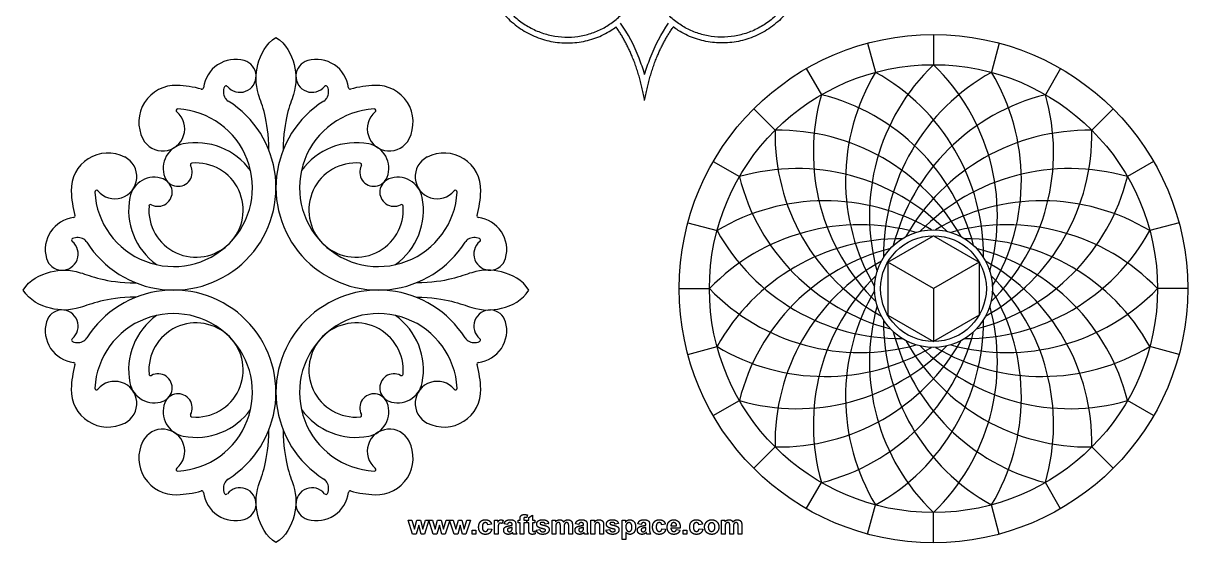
# Model space of a CAD drawing. Header units: millimetres. Extents: x -146 to 156, y -171 to 172.
# Drawn here: x -146.1 to 155.6, y -170.5 to -35.9 of the extents above; entities that cross this region are included whole.
import ezdxf

# ---------------------------------------------------------------- set-up
doc = ezdxf.new("R2010")
doc.units = ezdxf.units.MM
doc.header["$MEASUREMENT"] = 0
doc.layers.add('Layer 03', color=5, linetype='Continuous')

msp = doc.modelspace()

# ---------------------------------------------------------------- linework, layer by layer
at = {"layer": 'Layer 03'}
for p, q in [((89.72, -38.78), (89.72, -46.6)), ((72.66, -41.02), (74.69, -48.58)), ((106.77, -41.02), (104.74, -48.58)), ((56.77, -47.6), (60.69, -54.38)), ((122.66, -47.6), (118.74, -54.38)), ((43.13, -58.07), (48.66, -63.61)), ((136.3, -58.07), (130.77, -63.61)), ((32.66, -71.72), (39.44, -75.63)), ((146.77, -71.72), (139.99, -75.63)), ((26.08, -87.61), (33.64, -89.63)), ((153.35, -87.61), (145.79, -89.63)), ((23.83, -104.66), (31.66, -104.66)), ((89.72, -104.66), (89.72, -118.36)), ((155.6, -104.66), (147.77, -104.66)), ((26.08, -121.71), (33.64, -119.69)), ((153.35, -121.71), (145.79, -119.69)), ((32.66, -137.6), (39.44, -133.69)), ((146.77, -137.6), (139.99, -133.69)), ((43.13, -151.25), (48.66, -145.71)), ((136.3, -151.25), (130.77, -145.71)), ((56.77, -161.72), (60.69, -154.94)), ((122.66, -161.72), (118.74, -154.94)), ((72.66, -168.3), (74.69, -160.74)), ((89.72, -170.54), (89.72, -162.72)), ((106.77, -168.3), (104.74, -160.74)), ((-45.25, -168.29), (-46.41, -164.68)), ((-46.41, -164.68), (-45.47, -164.68)), ((-45.47, -164.68), (-44.79, -167.04)), ((-44.79, -167.04), (-44.15, -164.68)), ((-44.15, -164.68), (-43.22, -164.68)), ((-43.22, -164.68), (-42.63, -167.04)), ((-42.63, -167.04), (-41.94, -164.68)), ((-41.01, -164.68), (-42.16, -168.29)), ((-41.94, -164.68), (-41.01, -164.68)), ((-39.88, -168.29), (-41.04, -164.68)), ((-41.04, -164.68), (-40.1, -164.68)), ((-40.1, -164.68), (-39.42, -167.04)), ((-39.42, -167.04), (-38.77, -164.68)), ((-38.77, -164.68), (-37.85, -164.68)), ((-37.85, -164.68), (-37.26, -167.04)), ((-37.26, -167.04), (-36.57, -164.68)), ((-35.64, -164.68), (-36.79, -168.29)), ((-36.57, -164.68), (-35.64, -164.68)), ((-34.51, -168.29), (-35.67, -164.68)), ((-35.67, -164.68), (-34.73, -164.68)), ((-34.73, -164.68), (-34.05, -167.04)), ((-34.05, -167.04), (-33.4, -164.68)), ((-33.4, -164.68), (-32.48, -164.68)), ((-32.48, -164.68), (-31.89, -167.04)), ((-31.89, -167.04), (-31.2, -164.68)), ((-30.27, -164.68), (-31.42, -168.29)), ((-31.2, -164.68), (-30.27, -164.68)), ((-24.8, -165.73), (-25.76, -165.88)), ((-24.06, -168.29), (-24.06, -164.68)), ((-24.06, -164.68), (-23.17, -164.68)), ((-23.17, -164.68), (-23.17, -165.19)), ((-21.78, -164.77), (-22.07, -165.6)), ((-20.67, -165.79), (-21.53, -165.67)), ((-19.46, -165.94), (-19.46, -165.85)), ((-17.89, -164.68), (-17.39, -164.68)), ((-17.89, -165.42), (-17.89, -164.68)), ((-17.39, -165.42), (-17.89, -165.42)), ((-17.39, -164.68), (-17.39, -164.41)), ((-17.39, -168.29), (-17.39, -165.42)), ((-16.44, -164.43), (-16.44, -164.68)), ((-16.44, -164.68), (-15.76, -164.68)), ((-15.76, -165.42), (-16.44, -165.42)), ((-16.44, -165.42), (-16.44, -168.29)), ((-15.76, -164.68), (-15.76, -165.42)), ((-15.51, -163.35), (-15.62, -164.02)), ((-15.6, -165.42), (-15.6, -164.68)), ((-15.6, -164.68), (-15.14, -164.68)), ((-15.14, -165.42), (-15.6, -165.42)), ((-15.14, -164), (-14.18, -163.44)), ((-15.14, -164.68), (-15.14, -164)), ((-15.14, -167.01), (-15.14, -165.42)), ((-14.18, -163.44), (-14.18, -164.68)), ((-14.18, -164.68), (-13.54, -164.68)), ((-13.54, -165.42), (-14.18, -165.42)), ((-14.18, -165.42), (-14.18, -166.91)), ((-13.54, -164.68), (-13.54, -165.42)), ((-9.99, -165.57), (-10.88, -165.73)), ((-9.12, -164.68), (-8.26, -164.68)), ((-9.12, -168.29), (-9.12, -164.68)), ((-8.26, -164.68), (-8.26, -165.17)), ((-2.18, -165.79), (-3.04, -165.67)), ((-0.97, -165.94), (-0.97, -165.85)), ((0.97, -168.29), (0.97, -164.68)), ((0.97, -164.68), (1.86, -164.68)), ((1.86, -164.68), (1.86, -165.2)), ((8.1, -165.57), (7.2, -165.73)), ((9.06, -164.68), (9.95, -164.68)), ((9.06, -169.68), (9.06, -164.68)), ((9.95, -164.68), (9.95, -165.2)), ((13.99, -165.79), (13.13, -165.67)), ((15.2, -165.94), (15.2, -165.85)), ((20.26, -165.73), (19.3, -165.88)), ((29.89, -165.73), (28.93, -165.88)), ((34.77, -164.68), (35.63, -164.68)), ((34.77, -168.29), (34.77, -164.68)), ((35.63, -164.68), (35.63, -165.17)), ((-44.31, -168.29), (-45.25, -168.29)), ((-43.68, -165.97), (-44.31, -168.29)), ((-43.06, -168.29), (-43.68, -165.97)), ((-42.16, -168.29), (-43.06, -168.29)), ((-38.94, -168.29), (-39.88, -168.29)), ((-38.31, -165.97), (-38.94, -168.29)), ((-37.69, -168.29), (-38.31, -165.97)), ((-36.79, -168.29), (-37.69, -168.29)), ((-33.57, -168.29), (-34.51, -168.29)), ((-32.93, -165.97), (-33.57, -168.29)), ((-32.32, -168.29), (-32.93, -165.97)), ((-31.42, -168.29), (-32.32, -168.29)), ((-29.86, -168.29), (-29.86, -167.33)), ((-29.86, -167.33), (-28.91, -167.33)), ((-28.91, -168.29), (-29.86, -168.29)), ((-28.91, -167.33), (-28.91, -168.29)), ((-25.7, -166.93), (-24.74, -167.05)), ((-23.1, -168.29), (-24.06, -168.29)), ((-23.1, -167.17), (-23.1, -168.29)), ((-19.46, -166.75), (-19.46, -166.56)), ((-18.26, -168.29), (-19.22, -168.29)), ((-18.51, -165.98), (-18.51, -167.1)), ((-16.44, -168.29), (-17.39, -168.29)), ((-13.55, -167.52), (-13.47, -168.24)), ((-13.23, -167.27), (-12.27, -167.15)), ((-8.17, -168.29), (-9.12, -168.29)), ((-8.17, -166.53), (-8.17, -168.29)), ((-6.96, -168.29), (-6.96, -166.31)), ((-6.01, -168.29), (-6.96, -168.29)), ((-6.01, -166.55), (-6.01, -168.29)), ((-4.8, -168.29), (-4.8, -166.22)), ((-3.85, -168.29), (-4.8, -168.29)), ((-3.85, -165.97), (-3.85, -168.29)), ((-0.97, -166.75), (-0.97, -166.56)), ((0.23, -168.29), (-0.73, -168.29)), ((-0.02, -165.98), (-0.02, -167.1)), ((1.93, -168.29), (0.97, -168.29)), ((1.93, -166.65), (1.93, -168.29)), ((3.28, -168.29), (3.28, -166.45)), ((4.24, -168.29), (3.28, -168.29)), ((4.24, -166.04), (4.24, -168.29)), ((4.86, -167.27), (5.82, -167.15)), ((10.01, -167.86), (10.01, -169.68)), ((15.2, -166.75), (15.2, -166.56)), ((16.4, -168.29), (15.44, -168.29)), ((16.15, -165.98), (16.15, -167.1)), ((19.36, -166.93), (20.32, -167.05)), ((24.12, -166.75), (21.68, -166.75)), ((21.7, -166.16), (23.16, -166.16)), ((23.1, -167.15), (24.06, -167.27)), ((24.83, -168.29), (24.83, -167.33)), ((24.83, -167.33), (25.78, -167.33)), ((25.78, -168.29), (24.83, -168.29)), ((25.78, -167.33), (25.78, -168.29)), ((28.99, -166.93), (29.95, -167.05)), ((35.72, -168.29), (34.77, -168.29)), ((35.72, -166.53), (35.72, -168.29)), ((36.93, -168.29), (36.93, -166.31)), ((37.88, -168.29), (36.93, -168.29)), ((37.88, -166.55), (37.88, -168.29)), ((39.09, -168.29), (39.09, -166.22)), ((40.04, -168.29), (39.09, -168.29)), ((40.04, -165.97), (40.04, -168.29)), ((10.01, -169.68), (9.06, -169.68))]:
    msp.add_line(p, q, dxfattribs=at)
for points in [[(89.72, -104.66), (77.85, -97.81), (89.72, -90.96), (101.58, -97.81), (89.72, -104.66)], [(77.85, -97.81), (77.85, -111.51), (89.72, -118.36)], [(101.58, -97.81), (101.58, -111.51), (89.72, -118.36)]]:
    msp.add_lwpolyline(points, dxfattribs=at)
for radius in [65.88, 58.06, 15.26, 13.7]:
    msp.add_circle((89.72, -104.66), radius, dxfattribs=at)
for centre, radius, start, end in [((-91.14, -53.61), 8.37, 74.2336, 172.8987), ((-70.16, -53.61), 8.37, 7.1013, 105.7664), ((-90, -49.58), 4.19, 218.9412, 74.2336), ((-71.3, -49.58), 4.19, 105.7664, 321.0588), ((127.43, -85.66), 54.29, 134.0027, 195.5256), ((52, -85.66), 54.29, 344.4744, 45.9973), ((121.23, -76.54), 54.29, 149.0027, 210.5256), ((48.37, -96.07), 54.29, 359.4744, 60.9973), ((131.07, -96.07), 54.29, 119.0027, 180.5256), ((58.2, -76.54), 54.29, 329.4744, 30.9973), ((-106.63, -61.51), 9.55, 88.1126, 206.9252), ((-107.19, -78.49), 26.54, 74.2724, 88.1125), ((-99.88, -52.52), 0.436, 254.2724, 352.8987), ((-91.14, -53.61), 3.14, 155.4469, 211.3358), ((-93.6, -52.49), 0.436, 38.9412, 155.4469), ((-67.7, -52.49), 0.436, 24.5531, 141.0588), ((-70.16, -53.61), 3.14, 328.6642, 24.5531), ((-61.42, -52.52), 0.436, 187.1013, 285.7276), ((-54.11, -78.49), 26.54, 91.8875, 105.7276), ((-54.67, -61.51), 9.55, 333.0748, 91.8874), ((-91.74, -53.98), 2.44, 211.3358, 237.7742), ((-107.19, -78.49), 26.54, 315, 57.7742), ((-54.11, -78.49), 26.54, 122.2258, 225), ((-69.56, -53.98), 2.44, 302.2258, 328.6642), ((112.88, -69.35), 54.29, 164.0027, 225.5256), ((47.55, -107.06), 54.29, 14.4744, 75.9973), ((131.88, -107.06), 54.29, 104.0027, 165.5256), ((66.55, -69.35), 54.29, 314.4744, 15.9973), ((-110.04, -63.24), 5.73, 206.9252, 50.0112), ((-106.08, -58.52), 0.436, 86.8155, 230.0112), ((-107.19, -78.49), 20.44, 315, 86.8155), ((-54.11, -78.49), 20.44, 93.1845, 225), ((-51.26, -63.24), 5.73, 129.9888, 333.0748), ((-55.22, -58.52), 0.436, 309.9888, 93.1845), ((49.61, -117.89), 54.29, 29.4744, 90.9973), ((102.95, -64.55), 54.29, 179.0027, 240.5256), ((129.82, -117.89), 54.29, 89.0027, 150.5256), ((76.48, -64.55), 54.29, 299.4744, 0.9973), ((-103.46, -73.47), 6.43, 100.8687, 201.0104), ((-101.38, -84.3), 17.46, 35.8744, 100.8687), ((-59.91, -84.3), 17.46, 79.1313, 144.1256), ((-57.83, -73.47), 6.43, 338.9896, 79.1313), ((-124.17, -79.05), 9.55, 63.0748, 181.8874), ((-122.44, -75.64), 5.73, 219.9888, 63.0748), ((-102.38, -72.55), 0.436, 94.8684, 207.5067), ((-101.38, -84.3), 12.22, 315, 94.8684), ((-59.91, -84.3), 12.22, 85.1316, 225), ((-58.91, -72.55), 0.436, 332.4933, 85.1316), ((-38.86, -75.64), 5.73, 116.9252, 320.0112), ((-37.13, -79.05), 9.55, 358.1126, 116.9252), ((-106.03, -74.45), 3.68, 201.0104, 27.5067), ((-55.27, -74.45), 3.68, 152.4933, 338.9896), ((54.4, -127.82), 54.29, 44.4744, 105.9973), ((125.03, -127.82), 54.29, 74.0027, 135.5256), ((-112.21, -82.22), 6.43, 68.9896, 169.1313), ((-111.23, -79.65), 3.68, 242.4933, 68.9896), ((-50.07, -79.65), 3.68, 111.0104, 297.5067), ((-49.08, -82.22), 6.43, 10.8687, 111.0104), ((92.12, -62.5), 54.29, 194.0027, 255.5256), ((87.31, -62.5), 54.29, 284.4744, 345.9973), ((-107.19, -78.49), 26.54, 181.8875, 195.7276), ((-127.16, -79.6), 0.436, 39.9888, 183.1845), ((-107.19, -78.49), 20.44, 183.1845, 315), ((-101.38, -84.3), 17.46, 169.1313, 234.1256), ((-54.11, -78.49), 20.44, 225, 356.8155), ((-59.91, -84.3), 17.46, 305.8744, 10.8687), ((-34.14, -79.6), 0.436, 356.8155, 140.0112), ((-54.11, -78.49), 26.54, 344.2724, 358.1125), ((-101.38, -84.3), 12.22, 175.1316, 315), ((-113.13, -83.3), 0.436, 62.4933, 175.1316), ((-59.91, -84.3), 12.22, 225, 4.8684), ((-48.17, -83.3), 0.436, 4.8684, 117.5067), ((61.6, -136.17), 54.29, 59.4744, 120.9973), ((117.83, -136.17), 54.29, 59.0027, 120.5256), ((-132.07, -94.54), 8.37, 97.1013, 195.7664), ((-133.16, -85.8), 0.436, 277.1013, 15.7276), ((-28.14, -85.8), 0.436, 164.2724, 262.8987), ((-29.23, -94.54), 8.37, 344.2336, 82.8987), ((70.71, -142.38), 54.29, 74.4744, 135.9973), ((81.12, -63.31), 54.29, 209.0027, 270.5256), ((108.72, -142.38), 54.29, 44.0027, 105.5256), ((98.31, -63.31), 54.29, 269.4744, 330.9973), ((-136.1, -95.68), 4.19, 195.7664, 51.0588), ((-133.19, -92.09), 0.436, 114.5531, 231.0588), ((-132.07, -94.54), 3.14, 58.6642, 114.5531), ((-131.7, -93.94), 2.44, 32.2258, 58.6642), ((-107.19, -78.49), 26.54, 212.2258, 315), ((-54.11, -78.49), 26.54, 225, 327.7742), ((-29.59, -93.94), 2.44, 121.3358, 147.7742), ((-29.23, -94.54), 3.14, 65.4469, 121.3358), ((-25.2, -95.68), 4.19, 128.9412, 344.2336), ((-28.1, -92.09), 0.436, 308.9412, 65.4469), ((81.12, -146.01), 54.29, 89.4744, 150.9973), ((98.31, -146.01), 54.29, 29.0027, 90.5256), ((92.12, -146.83), 54.29, 104.4744, 165.9973), ((87.31, -146.83), 54.29, 14.0027, 75.5256), ((102.95, -144.77), 54.29, 119.4744, 180.9973), ((76.48, -144.77), 54.29, 359.0027, 60.5256), ((112.88, -139.98), 54.29, 134.4744, 195.9973), ((66.55, -139.98), 54.29, 344.0027, 45.5256), ((-107.19, -131.57), 26.54, 45, 147.7742), ((-54.11, -131.57), 26.54, 32.2258, 135), ((70.71, -66.94), 54.29, 224.0027, 285.5256), ((121.23, -132.78), 54.29, 149.4744, 210.9973), ((108.72, -66.94), 54.29, 254.4744, 315.9973), ((58.2, -132.78), 54.29, 329.0027, 30.5256), ((-136.1, -114.39), 4.19, 308.9412, 164.2336), ((-107.19, -131.57), 20.44, 45, 176.8155), ((-101.38, -125.77), 17.46, 125.8744, 190.8687), ((-54.11, -131.57), 20.44, 3.1845, 135), ((-59.91, -125.77), 17.46, 349.1313, 54.1256), ((-25.2, -114.39), 4.19, 15.7664, 231.0588), ((127.43, -123.66), 54.29, 164.4744, 225.9973), ((52, -123.66), 54.29, 314.0027, 15.5256), ((-132.07, -115.52), 8.37, 164.2336, 262.8987), ((-101.38, -125.77), 12.22, 45, 184.8684), ((-107.19, -131.57), 26.54, 302.2258, 45), ((-54.11, -131.57), 26.54, 135, 237.7742), ((-59.91, -125.77), 12.22, 355.1316, 135), ((-29.23, -115.52), 8.37, 277.1013, 15.7664), ((48.37, -113.25), 54.29, 299.0027, 0.5256), ((131.07, -113.25), 54.29, 179.4744, 240.9973), ((-133.19, -117.98), 0.436, 128.9412, 245.4469), ((-131.7, -116.12), 2.44, 301.3358, 327.7742), ((-107.19, -131.57), 20.44, 273.1845, 45), ((-101.38, -125.77), 12.22, 265.1316, 45), ((-54.11, -131.57), 20.44, 135, 266.8155), ((-59.91, -125.77), 12.22, 135, 274.8684), ((-29.59, -116.12), 2.44, 212.2258, 238.6642), ((-28.1, -117.98), 0.436, 294.5531, 51.0588), ((47.55, -102.26), 54.29, 284.0027, 345.5256), ((131.88, -102.26), 54.29, 194.4744, 255.9973), ((-132.07, -115.52), 3.14, 245.4469, 301.3358), ((-29.23, -115.52), 3.14, 238.6642, 294.5531), ((61.6, -73.15), 54.29, 239.0027, 300.5256), ((54.4, -81.5), 54.29, 254.0027, 315.5256), ((49.61, -91.43), 54.29, 269.0027, 330.5256), ((129.82, -91.43), 54.29, 209.4744, 270.9973), ((125.03, -81.5), 54.29, 224.4744, 285.9973), ((117.83, -73.15), 54.29, 239.4744, 300.9973), ((-107.19, -131.57), 26.54, 164.2724, 178.1125), ((-133.16, -124.26), 0.436, 344.2724, 82.8987), ((-28.14, -124.26), 0.436, 97.1013, 195.7276), ((-54.11, -131.57), 26.54, 1.8875, 15.7276), ((-122.44, -134.43), 5.73, 296.9252, 140.0112), ((-112.21, -127.85), 6.43, 190.8687, 291.0104), ((-113.13, -126.77), 0.436, 184.8684, 297.5067), ((-111.23, -130.41), 3.68, 291.0104, 117.5067), ((-50.07, -130.41), 3.68, 62.4933, 248.9896), ((-49.08, -127.85), 6.43, 248.9896, 349.1313), ((-48.17, -126.77), 0.436, 242.4933, 355.1316), ((-38.86, -134.43), 5.73, 39.9888, 243.0748), ((-124.17, -131.01), 9.55, 178.1126, 296.9252), ((-127.16, -130.46), 0.436, 176.8155, 320.0112), ((-106.03, -135.61), 3.68, 332.4933, 158.9896), ((-55.27, -135.61), 3.68, 21.0104, 207.5067), ((-37.13, -131.01), 9.55, 243.0748, 1.8874), ((-34.14, -130.46), 0.436, 219.9888, 3.1845), ((-103.46, -136.6), 6.43, 158.9896, 259.1313), ((-57.83, -136.6), 6.43, 280.8687, 21.0104), ((-101.38, -125.77), 17.46, 259.1313, 324.1256), ((-102.38, -137.51), 0.436, 152.4933, 265.1316), ((-59.91, -125.77), 17.46, 215.8744, 280.8687), ((-58.91, -137.51), 0.436, 274.8684, 27.5067), ((-110.04, -146.82), 5.73, 309.9888, 153.0748), ((-51.26, -146.82), 5.73, 26.9252, 230.0112), ((-106.63, -148.55), 9.55, 153.0748, 271.8874), ((-54.67, -148.55), 9.55, 268.1126, 26.9252), ((-106.08, -151.54), 0.436, 129.9888, 273.1845), ((-55.22, -151.54), 0.436, 266.8155, 50.0112), ((-91.14, -156.45), 3.14, 148.6642, 204.5531), ((-91.74, -156.09), 2.44, 122.2258, 148.6642), ((-90, -160.48), 4.19, 285.7664, 141.0588), ((-71.3, -160.48), 4.19, 38.9412, 254.2336), ((-69.56, -156.09), 2.44, 31.3358, 57.7742), ((-70.16, -156.45), 3.14, 335.4469, 31.3358), ((-107.19, -131.57), 26.54, 271.8875, 285.7276), ((-99.88, -157.54), 0.436, 7.1013, 105.7276), ((-91.14, -156.45), 8.37, 187.1013, 285.7664), ((-93.6, -157.58), 0.436, 204.5531, 321.0588), ((-70.16, -156.45), 8.37, 254.2336, 352.8987), ((-67.7, -157.58), 0.436, 218.9412, 335.4469), ((-61.42, -157.54), 0.436, 74.2724, 172.8987), ((-54.11, -131.57), 26.54, 254.2724, 268.1125)]:
    msp.add_arc(centre, radius, start, end, dxfattribs=at)
for points, knots in [([(14.88, -4.92), (14.09, -3.97), (12.75, -2.6), (10.73, -0.97), (9.03, 0.16), (6.67, 1.48), (4.15, 2.47), (1.55, 3.13), (-0.43, 3.45), (-2.42, 3.6), (-5.06, 3.57), (-7.68, 3.2), (-10.21, 2.51), (-12.66, 1.6), (-15.53, 0.09), (-18.6, -2.27), (-21.2, -5.11), (-22.93, -7.79), (-24.01, -10.07), (-24.88, -12.42), (-25.44, -14.86), (-25.68, -17.34), (-25.7, -19.19), (-25.56, -21.04), (-25.27, -22.85), (-24.82, -24.63), (-24.03, -26.93), (-22.95, -29.1), (-21.6, -31.1), (-20.11, -32.96), (-17.96, -35.02), (-15.5, -36.67), (-13.4, -37.72), (-11.23, -38.58), (-8.42, -39.29), (-4.97, -39.56), (-1.55, -39.23), (1.73, -38.32), (4.78, -36.89), (7.51, -34.96), (9.47, -33.01), (10.81, -31.27), (11.98, -29.44), (13.14, -27), (13.85, -24.4), (14.15, -22.29), (14.26, -20.18), (14.06, -17.56), (13.42, -15.02), (12.66, -13.09), (11.74, -11.25), (10.31, -9.13), (8.21, -6.93), (5.78, -5.14), (3.54, -4.03), (1.68, -3.39), (0.25, -3.03), (-1.2, -2.8), (-3.13, -2.65), (-5.05, -2.76), (-6.94, -3.11), (-8.77, -3.62), (-10.94, -4.54), (-13.3, -6.06), (-15.34, -7.94), (-17.02, -10.12), (-18.28, -12.53), (-19.1, -15.09), (-19.46, -17.73), (-19.37, -20.36), (-18.83, -22.9), (-17.88, -25.29), (-16.54, -27.45), (-14.87, -29.33), (-13.25, -30.63), (-11.85, -31.48), (-10.39, -32.19), (-8.49, -32.84), (-6.12, -33.21), (-3.76, -33.17), (-1.47, -32.73), (0.69, -31.92), (2.65, -30.76), (4.35, -29.3), (5.77, -27.59), (6.85, -25.69), (7.58, -23.66), (7.95, -21.57), (7.95, -19.47), (7.59, -17.43), (6.9, -15.51), (5.91, -13.77), (4.65, -12.24), (3.16, -10.98), (1.51, -10), (-0.26, -9.33), (-2.08, -8.98), (-3.91, -8.95), (-5.69, -9.24), (-7.37, -9.81), (-8.89, -10.65), (-10.23, -11.72), (-11.34, -12.99), (-12.2, -14.4), (-12.8, -15.91), (-13.12, -17.47), (-13.16, -19.04), (-12.94, -20.55), (-12.47, -21.98), (-11.77, -23.28), (-10.88, -24.42), (-9.82, -25.37), (-8.65, -26.1), (-7.39, -26.61), (-6.09, -26.89), (-4.79, -26.94), (-3.54, -26.76), (-2.36, -26.38), (-1.29, -25.82), (-0.35, -25.1), (0.42, -24.25), (1.02, -23.3), (1.43, -22.29), (1.65, -21.25), (1.69, -20.22), (1.56, -19.23), (1.26, -18.3), (0.82, -17.47), (0.26, -16.75), (-0.4, -16.16), (-1.12, -15.7), (-1.89, -15.4), (-2.66, -15.24), (-3.43, -15.21), (-4.16, -15.32), (-4.82, -15.54), (-5.42, -15.87), (-5.92, -16.28), (-6.32, -16.74), (-6.62, -17.25), (-6.82, -17.77), (-6.91, -18.29), (-6.91, -18.78), (-6.82, -19.24), (-6.67, -19.65), (-6.46, -20), (-6.24, -20.24), (-6.06, -20.39), (-5.96, -20.46), (-5.92, -20.49)], [-2.167117, -2.167117, -2.167117, -2.167117, 2.701923, 5.397622, 8.080302, 10.754837, 16.073774, 18.718683, 21.353864, 23.979313, 26.595045, 31.797383, 34.38394, 36.96076, 42.08524, 47.170865, 52.217525, 57.225312, 59.71464, 62.194217, 67.124167, 69.574567, 72.015267, 74.446232, 76.867449, 79.278933, 81.680697, 86.455107, 88.827709, 91.19057, 95.887125, 100.544838, 102.859082, 105.163591, 109.743462, 114.284472, 118.786524, 123.249717, 127.67402, 132.059379, 136.4059, 138.564568, 140.713493, 144.982169, 149.212012, 151.312327, 153.402905, 157.554907, 161.668066, 163.710033, 165.742269, 169.777605, 173.774076, 177.731599, 181.650278, 183.59504, 185.530057, 187.455341, 189.370908, 193.172931, 195.059347, 196.936023, 200.660214, 204.345576, 207.991991, 211.599531, 215.168228, 218.697978, 222.188877, 225.640906, 229.054001, 232.428267, 235.763627, 239.060079, 242.317711, 243.931929, 245.536412, 248.716232, 251.857226, 254.959282, 258.02248, 261.046835, 264.032256, 266.978846, 269.88656, 272.755359, 275.585345, 278.376423, 281.128613, 283.841994, 286.51645, 289.152044, 291.748819, 294.306665, 296.825676, 299.305844, 301.747096, 304.149537, 306.513098, 308.837768, 311.12364, 313.370607, 315.578709, 317.748012, 319.878398, 321.969946, 324.022678, 326.036497, 328.011503, 329.947664, 331.844928, 333.7034, 335.522991, 337.30371, 339.045644, 340.748674, 342.412858, 344.038246, 345.624722, 347.172374, 348.681205, 350.151126, 351.582245, 352.974499, 354.327859, 355.642422, 356.918079, 358.154856, 359.352822, 360.511847, 361.631999, 362.713302, 363.755635, 364.759087, 365.723622, 366.649155, 367.535778, 368.383382, 369.191934, 369.9615, 370.691916, 371.383185, 372.035318, 372.648113, 373.221572, 373.755614, 374.250215, 374.482092, 374.704859, 374.704859, 374.704859, 374.704859]), ([(14.88, -4.92), (15.67, -3.97), (17.01, -2.6), (19.03, -0.97), (20.72, 0.16), (23.09, 1.48), (25.6, 2.47), (28.2, 3.13), (30.18, 3.45), (32.17, 3.6), (34.82, 3.57), (37.43, 3.2), (39.96, 2.51), (42.41, 1.6), (45.28, 0.09), (48.36, -2.27), (50.96, -5.11), (52.68, -7.79), (53.76, -10.07), (54.63, -12.42), (55.19, -14.86), (55.44, -17.34), (55.46, -19.19), (55.32, -21.04), (55.02, -22.85), (54.58, -24.63), (53.78, -26.93), (52.7, -29.1), (51.36, -31.1), (49.86, -32.96), (47.71, -35.02), (45.25, -36.67), (43.15, -37.72), (40.98, -38.58), (38.17, -39.29), (34.72, -39.56), (31.3, -39.23), (28.02, -38.32), (24.97, -36.89), (22.24, -34.96), (20.28, -33.01), (18.95, -31.27), (17.77, -29.44), (16.62, -27), (15.9, -24.4), (15.6, -22.29), (15.49, -20.18), (15.69, -17.56), (16.33, -15.02), (17.1, -13.09), (18.01, -11.25), (19.44, -9.13), (21.55, -6.93), (23.98, -5.14), (26.21, -4.03), (28.08, -3.39), (29.5, -3.03), (30.95, -2.8), (32.88, -2.65), (34.81, -2.76), (36.69, -3.11), (38.52, -3.62), (40.69, -4.54), (43.05, -6.06), (45.1, -7.94), (46.77, -10.12), (48.03, -12.53), (48.85, -15.09), (49.21, -17.73), (49.12, -20.36), (48.58, -22.9), (47.63, -25.29), (46.29, -27.45), (44.63, -29.33), (43.01, -30.63), (41.6, -31.48), (40.15, -32.19), (38.24, -32.84), (35.88, -33.21), (33.51, -33.17), (31.22, -32.73), (29.06, -31.92), (27.11, -30.76), (25.4, -29.3), (23.99, -27.59), (22.9, -25.69), (22.17, -23.66), (21.81, -21.57), (21.81, -19.47), (22.16, -17.43), (22.85, -15.51), (23.85, -13.77), (25.11, -12.24), (26.59, -10.98), (28.24, -10), (30.01, -9.33), (31.84, -8.98), (33.67, -8.95), (35.45, -9.24), (37.12, -9.81), (38.65, -10.65), (39.98, -11.72), (41.09, -12.99), (41.96, -14.4), (42.55, -15.91), (42.87, -17.47), (42.91, -19.04), (42.69, -20.55), (42.22, -21.98), (41.52, -23.28), (40.63, -24.42), (39.58, -25.37), (38.4, -26.1), (37.14, -26.61), (35.84, -26.89), (34.55, -26.94), (33.29, -26.76), (32.11, -26.38), (31.04, -25.82), (30.11, -25.1), (29.34, -24.25), (28.74, -23.3), (28.32, -22.29), (28.1, -21.25), (28.06, -20.22), (28.2, -19.23), (28.49, -18.3), (28.93, -17.47), (29.49, -16.75), (30.15, -16.16), (30.87, -15.7), (31.64, -15.4), (32.42, -15.24), (33.18, -15.21), (33.91, -15.32), (34.58, -15.54), (35.17, -15.87), (35.67, -16.28), (36.08, -16.74), (36.38, -17.25), (36.57, -17.77), (36.66, -18.29), (36.66, -18.78), (36.58, -19.24), (36.42, -19.65), (36.21, -20), (36, -20.24), (35.81, -20.39), (35.72, -20.46), (35.67, -20.49)], [-2.167117, -2.167117, -2.167117, -2.167117, 2.701923, 5.397622, 8.080302, 10.754837, 16.073774, 18.718683, 21.353864, 23.979313, 26.595045, 31.797383, 34.38394, 36.96076, 42.08524, 47.170865, 52.217525, 57.225312, 59.71464, 62.194217, 67.124167, 69.574567, 72.015267, 74.446232, 76.867449, 79.278933, 81.680697, 86.455107, 88.827709, 91.19057, 95.887125, 100.544838, 102.859082, 105.163591, 109.743462, 114.284472, 118.786524, 123.249717, 127.67402, 132.059379, 136.4059, 138.564568, 140.713493, 144.982169, 149.212012, 151.312327, 153.402905, 157.554907, 161.668066, 163.710033, 165.742269, 169.777605, 173.774076, 177.731599, 181.650278, 183.59504, 185.530057, 187.455341, 189.370908, 193.172931, 195.059347, 196.936023, 200.660214, 204.345576, 207.991991, 211.599531, 215.168228, 218.697978, 222.188877, 225.640906, 229.054001, 232.428267, 235.763627, 239.060079, 242.317711, 243.931929, 245.536412, 248.716232, 251.857226, 254.959282, 258.02248, 261.046835, 264.032256, 266.978846, 269.88656, 272.755359, 275.585345, 278.376423, 281.128613, 283.841994, 286.51645, 289.152044, 291.748819, 294.306665, 296.825676, 299.305844, 301.747096, 304.149537, 306.513098, 308.837768, 311.12364, 313.370607, 315.578709, 317.748012, 319.878398, 321.969946, 324.022678, 326.036497, 328.011503, 329.947664, 331.844928, 333.7034, 335.522991, 337.30371, 339.045644, 340.748674, 342.412858, 344.038246, 345.624722, 347.172374, 348.681205, 350.151126, 351.582245, 352.974499, 354.327859, 355.642422, 356.918079, 358.154856, 359.352822, 360.511847, 361.631999, 362.713302, 363.755635, 364.759087, 365.723622, 366.649155, 367.535778, 368.383382, 369.191934, 369.9615, 370.691916, 371.383185, 372.035318, 372.648113, 373.221572, 373.755614, 374.250215, 374.482092, 374.704859, 374.704859, 374.704859, 374.704859]), ([(-26.99, -21.63), (-26.99, -21.66), (-26.87, -22.48), (-26.56, -24.08), (-25.86, -26.37), (-24.93, -28.55), (-23.78, -30.62), (-22.42, -32.55), (-20.88, -34.32), (-19.17, -35.91), (-17.31, -37.3), (-15.33, -38.49), (-13.24, -39.46), (-11.07, -40.19), (-8.85, -40.7), (-6.6, -40.97), (-4.34, -41), (-2.1, -40.8), (0.09, -40.36), (2.22, -39.7), (4.25, -38.83), (6, -37.85), (7.04, -37.13), (7.47, -36.82)], [0.3993698, 0.3993698, 0.3993698, 0.3993698, 0.4, 0.4166667, 0.4333333, 0.45, 0.4666667, 0.4833333, 0.5, 0.5166667, 0.5333333, 0.55, 0.5666667, 0.5833333, 0.6, 0.6166667, 0.6333333, 0.65, 0.6666667, 0.6833333, 0.7, 0.7166667, 0.7288241, 0.7288241, 0.7288241, 0.7288241]), ([(56.75, -21.63), (56.74, -21.66), (56.63, -22.48), (56.32, -24.08), (55.62, -26.37), (54.68, -28.55), (53.53, -30.62), (52.18, -32.55), (50.64, -34.32), (48.93, -35.91), (47.07, -37.3), (45.08, -38.49), (42.99, -39.46), (40.83, -40.19), (38.6, -40.7), (36.35, -40.97), (34.09, -41), (31.86, -40.8), (29.66, -40.36), (27.54, -39.7), (25.5, -38.83), (23.76, -37.85), (22.71, -37.13), (22.29, -36.82)], [0.3993698, 0.3993698, 0.3993698, 0.3993698, 0.4, 0.4166667, 0.4333333, 0.45, 0.4666667, 0.4833333, 0.5, 0.5166667, 0.5333333, 0.55, 0.5666667, 0.5833333, 0.6, 0.6166667, 0.6333333, 0.65, 0.6666667, 0.6833333, 0.7, 0.7166667, 0.7288241, 0.7288241, 0.7288241, 0.7288241]), ([(-146.13, -105.03), (-144.59, -102.35), (-138.83, -99.67), (-131.89, -99.67), (-125.11, -103.09), (-116.93, -103.18)], [0, 0, 0, 0, 11.216741, 22.433486, 33.65023, 33.65023, 33.65023, 33.65023]), ([(-116.93, -106.88), (-125.11, -106.98), (-131.89, -110.4), (-138.83, -110.4), (-144.59, -107.71), (-146.13, -105.03)], [-33.65023, -33.65023, -33.65023, -33.65023, -22.433486, -11.216741, 0, 0, 0, 0])]:
    msp.add_open_spline(points, degree=3, knots=knots, dxfattribs=at)
for points, degree in [([(13.44, -44.9), (12.15, -41.58), (10.56, -38.57), (8.65, -35.86)], 3), ([(16.31, -44.9), (17.6, -41.58), (19.2, -38.57), (21.1, -35.86)], 3), ([(14.88, -55.89), (12.88, -44.54), (7.47, -36.82)], 2), ([(14.88, -55.89), (16.88, -44.54), (22.29, -36.82)], 2), ([(-82.5, -68.75), (-82.59, -60.58), (-86.01, -53.79), (-86.01, -46.85), (-83.33, -41.09), (-80.65, -39.55)], 3), ([(-80.65, -39.55), (-77.97, -41.09), (-75.28, -46.85), (-75.28, -53.79), (-78.7, -60.58), (-78.8, -68.75)], 3), ([(14.88, -49.15), (14.45, -47.68), (13.97, -46.26), (13.44, -44.9)], 3), ([(14.88, -49.15), (15.3, -47.68), (15.78, -46.26), (16.31, -44.9)], 3), ([(-15.16, -105.03), (-16.71, -102.35), (-22.47, -99.67), (-29.4, -99.67), (-36.19, -103.09), (-44.37, -103.18)], 3), ([(-44.37, -106.88), (-36.19, -106.98), (-29.4, -110.4), (-22.47, -110.4), (-16.71, -107.71), (-15.16, -105.03)], 3), ([(-80.65, -170.52), (-83.33, -168.97), (-86.01, -163.21), (-86.01, -156.28), (-82.59, -149.49), (-82.5, -141.31)], 3), ([(-78.8, -141.31), (-78.7, -149.49), (-75.28, -156.28), (-75.28, -163.21), (-77.97, -168.97), (-80.65, -170.52)], 3), ([(-28.14, -166.49), (-28.14, -165.59), (-27.67, -165.09)], 2), ([(-27.67, -165.09), (-27.2, -164.59), (-26.4, -164.59)], 2), ([(-26.97, -165.58), (-27.18, -165.83), (-27.18, -166.42)], 2), ([(-26.4, -165.33), (-26.76, -165.33), (-26.97, -165.58)], 2), ([(-26.4, -164.59), (-25.74, -164.59), (-25.36, -164.87)], 2), ([(-25.97, -165.47), (-26.14, -165.33), (-26.4, -165.33)], 2), ([(-25.76, -165.88), (-25.81, -165.6), (-25.97, -165.47)], 2), ([(-25.36, -164.87), (-24.97, -165.15), (-24.8, -165.73)], 2), ([(-23.17, -165.19), (-22.95, -164.83), (-22.77, -164.71)], 2), ([(-22.82, -165.56), (-22.95, -165.67), (-23.03, -165.96)], 2), ([(-22.5, -165.45), (-22.69, -165.45), (-22.82, -165.56)], 2), ([(-22.77, -164.71), (-22.6, -164.59), (-22.38, -164.59)], 2), ([(-22.07, -165.6), (-22.3, -165.45), (-22.5, -165.45)], 2), ([(-22.38, -164.59), (-22.07, -164.59), (-21.78, -164.77)], 2), ([(-21.53, -165.67), (-21.39, -165.11), (-21.04, -164.85)], 2), ([(-21.04, -164.85), (-20.69, -164.59), (-20, -164.59)], 2), ([(-20.45, -165.43), (-20.58, -165.53), (-20.67, -165.79)], 2), ([(-20.07, -165.33), (-20.31, -165.33), (-20.45, -165.43)], 2), ([(-20.37, -166.18), (-19.71, -166.05), (-19.46, -165.94)], 2), ([(-19.59, -165.45), (-19.72, -165.33), (-20.07, -165.33)], 2), ([(-20, -164.59), (-19.37, -164.59), (-19.06, -164.74)], 2), ([(-19.46, -165.85), (-19.46, -165.56), (-19.59, -165.45)], 2), ([(-19.06, -164.74), (-18.76, -164.89), (-18.63, -165.12)], 2), ([(-18.63, -165.12), (-18.51, -165.36), (-18.51, -165.98)], 2), ([(-17.39, -164.41), (-17.39, -163.95), (-17.3, -163.73)], 2), ([(-17.3, -163.73), (-17.2, -163.51), (-16.95, -163.37)], 2), ([(-16.95, -163.37), (-16.69, -163.23), (-16.3, -163.23)], 2), ([(-16.35, -164.06), (-16.44, -164.16), (-16.44, -164.43)], 2), ([(-16.05, -163.97), (-16.26, -163.97), (-16.35, -164.06)], 2), ([(-16.3, -163.23), (-15.9, -163.23), (-15.51, -163.35)], 2), ([(-15.62, -164.02), (-15.85, -163.97), (-16.05, -163.97)], 2), ([(-13.1, -165.7), (-13.1, -165.23), (-12.73, -164.91)], 2), ([(-12.68, -166.52), (-13.1, -166.23), (-13.1, -165.7)], 2), ([(-12.73, -164.91), (-12.36, -164.59), (-11.58, -164.59)], 2), ([(-12.1, -165.37), (-12.21, -165.45), (-12.21, -165.57)], 2), ([(-12.21, -165.57), (-12.21, -165.67), (-12.11, -165.74)], 2), ([(-12.11, -165.74), (-11.99, -165.84), (-11.22, -166.02)], 2), ([(-11.56, -165.26), (-11.94, -165.26), (-12.1, -165.37)], 2), ([(-11.58, -164.59), (-10.84, -164.59), (-10.48, -164.83)], 2), ([(-11.1, -165.38), (-11.26, -165.26), (-11.56, -165.26)], 2), ([(-10.88, -165.73), (-10.94, -165.5), (-11.1, -165.38)], 2), ([(-10.48, -164.83), (-10.12, -165.08), (-9.99, -165.57)], 2), ([(-8.26, -165.17), (-7.79, -164.59), (-7.14, -164.59)], 2), ([(-8.09, -165.79), (-8.17, -166.01), (-8.17, -166.53)], 2), ([(-7.84, -165.44), (-8.02, -165.56), (-8.09, -165.79)], 2), ([(-7.45, -165.33), (-7.67, -165.33), (-7.84, -165.44)], 2), ([(-7.17, -165.4), (-7.27, -165.33), (-7.45, -165.33)], 2), ([(-7.01, -165.63), (-7.06, -165.48), (-7.17, -165.4)], 2), ([(-7.14, -164.59), (-6.79, -164.59), (-6.54, -164.73)], 2), ([(-6.96, -166.31), (-6.96, -165.78), (-7.01, -165.63)], 2), ([(-6.54, -164.73), (-6.28, -164.87), (-6.12, -165.17)], 2), ([(-6.12, -165.17), (-5.88, -164.87), (-5.61, -164.73)], 2), ([(-5.93, -165.81), (-6.01, -166.04), (-6.01, -166.55)], 2), ([(-5.68, -165.45), (-5.85, -165.57), (-5.93, -165.81)], 2), ([(-5.3, -165.33), (-5.5, -165.33), (-5.68, -165.45)], 2), ([(-5.61, -164.73), (-5.33, -164.59), (-5.02, -164.59)], 2), ([(-4.9, -165.53), (-5.03, -165.33), (-5.3, -165.33)], 2), ([(-5.02, -164.59), (-4.63, -164.59), (-4.35, -164.75)], 2), ([(-4.8, -166.22), (-4.8, -165.69), (-4.9, -165.53)], 2), ([(-4.35, -164.75), (-4.08, -164.91), (-3.94, -165.22)], 2), ([(-3.94, -165.22), (-3.85, -165.45), (-3.85, -165.97)], 2), ([(-3.04, -165.67), (-2.9, -165.11), (-2.55, -164.85)], 2), ([(-2.55, -164.85), (-2.2, -164.59), (-1.51, -164.59)], 2), ([(-1.96, -165.43), (-2.1, -165.53), (-2.18, -165.79)], 2), ([(-1.59, -165.33), (-1.83, -165.33), (-1.96, -165.43)], 2), ([(-1.88, -166.18), (-1.23, -166.05), (-0.97, -165.94)], 2), ([(-1.1, -165.45), (-1.23, -165.33), (-1.59, -165.33)], 2), ([(-1.51, -164.59), (-0.88, -164.59), (-0.58, -164.74)], 2), ([(-0.97, -165.85), (-0.97, -165.56), (-1.1, -165.45)], 2), ([(-0.58, -164.74), (-0.27, -164.89), (-0.14, -165.12)], 2), ([(-0.14, -165.12), (-0.02, -165.36), (-0.02, -165.98)], 2), ([(1.86, -165.2), (2.33, -164.59), (3.04, -164.59)], 2), ([(2, -165.82), (1.93, -166.05), (1.93, -166.65)], 2), ([(2.26, -165.46), (2.07, -165.6), (2, -165.82)], 2), ([(2.7, -165.33), (2.46, -165.33), (2.26, -165.46)], 2), ([(3.03, -165.42), (2.89, -165.33), (2.7, -165.33)], 2), ([(3.22, -165.69), (3.16, -165.52), (3.03, -165.42)], 2), ([(3.04, -164.59), (3.35, -164.59), (3.61, -164.7)], 2), ([(3.28, -166.45), (3.28, -165.86), (3.22, -165.69)], 2), ([(3.61, -164.7), (3.87, -164.81), (4, -164.99)], 2), ([(4, -164.99), (4.14, -165.17), (4.19, -165.39)], 2), ([(4.19, -165.39), (4.24, -165.62), (4.24, -166.04)], 2), ([(4.98, -165.7), (4.98, -165.23), (5.35, -164.91)], 2), ([(5.41, -166.52), (4.98, -166.23), (4.98, -165.7)], 2), ([(5.35, -164.91), (5.72, -164.59), (6.5, -164.59)], 2), ([(5.99, -165.37), (5.88, -165.45), (5.88, -165.57)], 2), ([(5.88, -165.57), (5.88, -165.67), (5.97, -165.74)], 2), ([(5.97, -165.74), (6.1, -165.84), (6.86, -166.02)], 2), ([(6.53, -165.26), (6.15, -165.26), (5.99, -165.37)], 2), ([(6.5, -164.59), (7.24, -164.59), (7.6, -164.83)], 2), ([(6.99, -165.38), (6.82, -165.26), (6.53, -165.26)], 2), ([(7.2, -165.73), (7.15, -165.5), (6.99, -165.38)], 2), ([(7.6, -164.83), (7.96, -165.08), (8.1, -165.57)], 2), ([(9.95, -165.2), (10.12, -164.93), (10.41, -164.76)], 2), ([(10.24, -165.6), (10.01, -165.88), (10.01, -166.42)], 2), ([(10.81, -165.33), (10.47, -165.33), (10.24, -165.6)], 2), ([(10.41, -164.76), (10.7, -164.59), (11.06, -164.59)], 2), ([(11.36, -165.61), (11.14, -165.33), (10.81, -165.33)], 2), ([(11.06, -164.59), (11.68, -164.59), (12.11, -165.08)], 2), ([(11.59, -166.47), (11.59, -165.89), (11.36, -165.61)], 2), ([(12.11, -165.08), (12.54, -165.58), (12.54, -166.46)], 2), ([(13.13, -165.67), (13.27, -165.11), (13.62, -164.85)], 2), ([(13.62, -164.85), (13.97, -164.59), (14.66, -164.59)], 2), ([(14.21, -165.43), (14.08, -165.53), (13.99, -165.79)], 2), ([(14.59, -165.33), (14.35, -165.33), (14.21, -165.43)], 2), ([(14.29, -166.18), (14.95, -166.05), (15.2, -165.94)], 2), ([(15.07, -165.45), (14.94, -165.33), (14.59, -165.33)], 2), ([(14.66, -164.59), (15.29, -164.59), (15.6, -164.74)], 2), ([(15.2, -165.85), (15.2, -165.56), (15.07, -165.45)], 2), ([(15.6, -164.74), (15.9, -164.89), (16.03, -165.12)], 2), ([(16.03, -165.12), (16.15, -165.36), (16.15, -165.98)], 2), ([(16.93, -166.49), (16.93, -165.59), (17.4, -165.09)], 2), ([(17.4, -165.09), (17.86, -164.59), (18.66, -164.59)], 2), ([(18.09, -165.58), (17.88, -165.83), (17.88, -166.42)], 2), ([(18.66, -165.33), (18.3, -165.33), (18.09, -165.58)], 2), ([(18.66, -164.59), (19.32, -164.59), (19.7, -164.87)], 2), ([(19.09, -165.47), (18.92, -165.33), (18.66, -165.33)], 2), ([(19.3, -165.88), (19.26, -165.6), (19.09, -165.47)], 2), ([(19.7, -164.87), (20.09, -165.15), (20.26, -165.73)], 2), ([(20.72, -166.51), (20.72, -165.61), (21.19, -165.1)], 2), ([(21.19, -165.1), (21.67, -164.59), (22.39, -164.59)], 2), ([(21.9, -165.55), (21.69, -165.77), (21.7, -166.16)], 2), ([(22.43, -165.33), (22.11, -165.33), (21.9, -165.55)], 2), ([(22.39, -164.59), (23.2, -164.59), (23.67, -165.12)], 2), ([(22.94, -165.54), (22.73, -165.33), (22.43, -165.33)], 2), ([(23.16, -166.16), (23.15, -165.75), (22.94, -165.54)], 2), ([(23.67, -165.12), (24.14, -165.65), (24.12, -166.75)], 2), ([(26.56, -166.49), (26.56, -165.59), (27.02, -165.09)], 2), ([(27.02, -165.09), (27.49, -164.59), (28.29, -164.59)], 2), ([(27.72, -165.58), (27.51, -165.83), (27.51, -166.42)], 2), ([(28.29, -165.33), (27.93, -165.33), (27.72, -165.58)], 2), ([(28.29, -164.59), (28.95, -164.59), (29.33, -164.87)], 2), ([(28.72, -165.47), (28.55, -165.33), (28.29, -165.33)], 2), ([(28.93, -165.88), (28.89, -165.6), (28.72, -165.47)], 2), ([(29.33, -164.87), (29.72, -165.15), (29.89, -165.73)], 2), ([(30.41, -166.43), (30.41, -165.95), (30.65, -165.51)], 2), ([(30.65, -165.51), (30.88, -165.06), (31.31, -164.82)], 2), ([(31.31, -164.82), (31.74, -164.59), (32.26, -164.59)], 2), ([(31.62, -165.65), (31.37, -165.94), (31.37, -166.48)], 2), ([(32.24, -165.36), (31.87, -165.36), (31.62, -165.65)], 2), ([(32.85, -165.65), (32.6, -165.36), (32.24, -165.36)], 2), ([(32.26, -164.59), (33.08, -164.59), (33.6, -165.12)], 2), ([(33.1, -166.48), (33.1, -165.94), (32.85, -165.65)], 2), ([(33.6, -165.12), (34.12, -165.66), (34.12, -166.47)], 2), ([(35.63, -165.17), (36.1, -164.59), (36.75, -164.59)], 2), ([(35.8, -165.79), (35.72, -166.01), (35.72, -166.53)], 2), ([(36.05, -165.44), (35.87, -165.56), (35.8, -165.79)], 2), ([(36.44, -165.33), (36.22, -165.33), (36.05, -165.44)], 2), ([(36.72, -165.4), (36.62, -165.33), (36.44, -165.33)], 2), ([(36.88, -165.63), (36.83, -165.48), (36.72, -165.4)], 2), ([(36.75, -164.59), (37.1, -164.59), (37.35, -164.73)], 2), ([(36.93, -166.31), (36.93, -165.78), (36.88, -165.63)], 2), ([(37.35, -164.73), (37.61, -164.87), (37.77, -165.17)], 2), ([(37.77, -165.17), (38.01, -164.87), (38.28, -164.73)], 2), ([(37.96, -165.81), (37.88, -166.04), (37.88, -166.55)], 2), ([(38.21, -165.45), (38.04, -165.57), (37.96, -165.81)], 2), ([(38.59, -165.33), (38.39, -165.33), (38.21, -165.45)], 2), ([(38.28, -164.73), (38.56, -164.59), (38.87, -164.59)], 2), ([(38.99, -165.53), (38.86, -165.33), (38.59, -165.33)], 2), ([(38.87, -164.59), (39.26, -164.59), (39.54, -164.75)], 2), ([(39.09, -166.22), (39.09, -165.69), (38.99, -165.53)], 2), ([(39.54, -164.75), (39.81, -164.91), (39.95, -165.22)], 2), ([(39.95, -165.22), (40.04, -165.45), (40.04, -165.97)], 2), ([(-27.67, -167.88), (-28.14, -167.38), (-28.14, -166.49)], 2), ([(-26.41, -168.38), (-27.2, -168.38), (-27.67, -167.88)], 2), ([(-27.18, -166.42), (-27.18, -167.07), (-26.96, -167.34)], 2), ([(-26.96, -167.34), (-26.75, -167.61), (-26.39, -167.61)], 2), ([(-25.3, -168.05), (-25.71, -168.38), (-26.41, -168.38)], 2), ([(-26.39, -167.61), (-26.11, -167.61), (-25.94, -167.46)], 2), ([(-25.94, -167.46), (-25.77, -167.3), (-25.7, -166.93)], 2), ([(-24.74, -167.05), (-24.89, -167.71), (-25.3, -168.05)], 2), ([(-23.03, -165.96), (-23.1, -166.25), (-23.1, -167.17)], 2), ([(-21.65, -167.31), (-21.65, -167.01), (-21.51, -166.77)], 2), ([(-21.33, -168.08), (-21.65, -167.78), (-21.65, -167.31)], 2), ([(-21.51, -166.77), (-21.37, -166.53), (-21.11, -166.4)], 2), ([(-20.46, -168.38), (-21.01, -168.38), (-21.33, -168.08)], 2), ([(-21.11, -166.4), (-20.85, -166.27), (-20.37, -166.18)], 2), ([(-20.52, -166.87), (-20.7, -167.01), (-20.7, -167.21)], 2), ([(-20.7, -167.21), (-20.7, -167.41), (-20.55, -167.56)], 2), ([(-20.55, -167.56), (-20.41, -167.7), (-20.19, -167.7)], 2), ([(-20.02, -166.71), (-20.4, -166.79), (-20.52, -166.87)], 2), ([(-19.86, -168.26), (-20.14, -168.38), (-20.46, -168.38)], 2), ([(-20.19, -167.7), (-19.94, -167.7), (-19.72, -167.53)], 2), ([(-19.46, -166.56), (-19.64, -166.62), (-20.02, -166.71)], 2), ([(-19.34, -167.9), (-19.59, -168.14), (-19.86, -168.26)], 2), ([(-19.72, -167.53), (-19.55, -167.4), (-19.5, -167.22)], 2), ([(-19.5, -167.22), (-19.46, -167.09), (-19.46, -166.75)], 2), ([(-19.31, -168.01), (-19.33, -167.92), (-19.34, -167.9)], 2), ([(-19.22, -168.29), (-19.25, -168.19), (-19.31, -168.01)], 2), ([(-18.51, -167.1), (-18.51, -167.58), (-18.45, -167.8)], 2), ([(-18.45, -167.8), (-18.4, -168.03), (-18.26, -168.29)], 2), ([(-15.11, -167.69), (-15.14, -167.52), (-15.14, -167.01)], 2), ([(-14.98, -168.07), (-15.07, -167.93), (-15.11, -167.69)], 2), ([(-14.68, -168.29), (-14.88, -168.21), (-14.98, -168.07)], 2), ([(-14.22, -168.38), (-14.47, -168.38), (-14.68, -168.29)], 2), ([(-13.47, -168.24), (-13.8, -168.38), (-14.22, -168.38)], 2), ([(-14.18, -166.91), (-14.18, -167.36), (-14.17, -167.44)], 2), ([(-14.17, -167.44), (-14.15, -167.51), (-14.08, -167.56)], 2), ([(-14.08, -167.56), (-14.02, -167.61), (-13.93, -167.61)], 2), ([(-13.93, -167.61), (-13.8, -167.61), (-13.55, -167.52)], 2), ([(-12.67, -168.08), (-13.1, -167.78), (-13.23, -167.27)], 2), ([(-11.21, -166.99), (-12.37, -166.73), (-12.68, -166.52)], 2), ([(-11.5, -168.38), (-12.24, -168.38), (-12.67, -168.08)], 2), ([(-12.27, -167.15), (-12.21, -167.42), (-12.02, -167.56)], 2), ([(-12.02, -167.56), (-11.84, -167.7), (-11.5, -167.7)], 2), ([(-11.5, -167.7), (-11.13, -167.7), (-10.95, -167.56)], 2), ([(-10.28, -168.02), (-10.69, -168.38), (-11.5, -168.38)], 2), ([(-11.22, -166.02), (-10.46, -166.19), (-10.16, -166.45)], 2), ([(-10.89, -167.12), (-10.96, -167.05), (-11.21, -166.99)], 2), ([(-10.95, -167.56), (-10.82, -167.47), (-10.82, -167.3)], 2), ([(-10.82, -167.3), (-10.82, -167.19), (-10.89, -167.12)], 2), ([(-9.86, -167.16), (-9.86, -167.66), (-10.28, -168.02)], 2), ([(-10.16, -166.45), (-9.86, -166.7), (-9.86, -167.16)], 2), ([(-3.17, -167.31), (-3.17, -167.01), (-3.02, -166.77)], 2), ([(-2.85, -168.08), (-3.17, -167.78), (-3.17, -167.31)], 2), ([(-3.02, -166.77), (-2.88, -166.53), (-2.62, -166.4)], 2), ([(-1.97, -168.38), (-2.53, -168.38), (-2.85, -168.08)], 2), ([(-2.62, -166.4), (-2.37, -166.27), (-1.88, -166.18)], 2), ([(-2.03, -166.87), (-2.21, -167.01), (-2.21, -167.21)], 2), ([(-2.21, -167.21), (-2.21, -167.41), (-2.07, -167.56)], 2), ([(-2.07, -167.56), (-1.92, -167.7), (-1.7, -167.7)], 2), ([(-1.53, -166.71), (-1.91, -166.79), (-2.03, -166.87)], 2), ([(-1.38, -168.26), (-1.65, -168.38), (-1.97, -168.38)], 2), ([(-1.7, -167.7), (-1.45, -167.7), (-1.23, -167.53)], 2), ([(-0.97, -166.56), (-1.15, -166.62), (-1.53, -166.71)], 2), ([(-0.85, -167.9), (-1.1, -168.14), (-1.38, -168.26)], 2), ([(-1.23, -167.53), (-1.06, -167.4), (-1.01, -167.22)], 2), ([(-1.01, -167.22), (-0.97, -167.09), (-0.97, -166.75)], 2), ([(-0.82, -168.01), (-0.84, -167.92), (-0.85, -167.9)], 2), ([(-0.73, -168.29), (-0.77, -168.19), (-0.82, -168.01)], 2), ([(-0.02, -167.1), (-0.02, -167.58), (0.03, -167.8)], 2), ([(0.03, -167.8), (0.09, -168.03), (0.23, -168.29)], 2), ([(5.42, -168.08), (4.99, -167.78), (4.86, -167.27)], 2), ([(6.88, -166.99), (5.72, -166.73), (5.41, -166.52)], 2), ([(6.58, -168.38), (5.85, -168.38), (5.42, -168.08)], 2), ([(5.82, -167.15), (5.88, -167.42), (6.06, -167.56)], 2), ([(6.06, -167.56), (6.25, -167.7), (6.58, -167.7)], 2), ([(6.58, -167.7), (6.95, -167.7), (7.14, -167.56)], 2), ([(7.81, -168.02), (7.4, -168.38), (6.58, -168.38)], 2), ([(6.86, -166.02), (7.62, -166.19), (7.92, -166.45)], 2), ([(7.2, -167.12), (7.13, -167.05), (6.88, -166.99)], 2), ([(7.14, -167.56), (7.27, -167.47), (7.27, -167.3)], 2), ([(7.27, -167.3), (7.27, -167.19), (7.2, -167.12)], 2), ([(8.22, -167.16), (8.22, -167.66), (7.81, -168.02)], 2), ([(7.92, -166.45), (8.22, -166.7), (8.22, -167.16)], 2), ([(10.01, -166.42), (10.01, -167.05), (10.25, -167.34)], 2), ([(10.52, -168.26), (10.28, -168.14), (10.01, -167.86)], 2), ([(10.25, -167.34), (10.49, -167.64), (10.83, -167.64)], 2), ([(11.05, -168.38), (10.76, -168.38), (10.52, -168.26)], 2), ([(10.83, -167.64), (11.15, -167.64), (11.37, -167.37)], 2), ([(12.11, -167.88), (11.67, -168.38), (11.05, -168.38)], 2), ([(11.37, -167.37), (11.59, -167.09), (11.59, -166.47)], 2), ([(12.54, -166.46), (12.54, -167.37), (12.11, -167.88)], 2), ([(13.01, -167.31), (13.01, -167.01), (13.15, -166.77)], 2), ([(13.33, -168.08), (13.01, -167.78), (13.01, -167.31)], 2), ([(13.15, -166.77), (13.29, -166.53), (13.55, -166.4)], 2), ([(14.2, -168.38), (13.65, -168.38), (13.33, -168.08)], 2), ([(13.55, -166.4), (13.81, -166.27), (14.29, -166.18)], 2), ([(14.14, -166.87), (13.96, -167.01), (13.96, -167.21)], 2), ([(13.96, -167.21), (13.96, -167.41), (14.11, -167.56)], 2), ([(14.11, -167.56), (14.25, -167.7), (14.47, -167.7)], 2), ([(14.64, -166.71), (14.26, -166.79), (14.14, -166.87)], 2), ([(14.8, -168.26), (14.52, -168.38), (14.2, -168.38)], 2), ([(14.47, -167.7), (14.72, -167.7), (14.94, -167.53)], 2), ([(15.2, -166.56), (15.02, -166.62), (14.64, -166.71)], 2), ([(15.32, -167.9), (15.08, -168.14), (14.8, -168.26)], 2), ([(14.94, -167.53), (15.11, -167.4), (15.16, -167.22)], 2), ([(15.16, -167.22), (15.2, -167.09), (15.2, -166.75)], 2), ([(15.35, -168.01), (15.33, -167.92), (15.32, -167.9)], 2), ([(15.44, -168.29), (15.41, -168.19), (15.35, -168.01)], 2), ([(16.15, -167.1), (16.15, -167.58), (16.21, -167.8)], 2), ([(16.21, -167.8), (16.26, -168.03), (16.4, -168.29)], 2), ([(17.4, -167.88), (16.93, -167.38), (16.93, -166.49)], 2), ([(18.65, -168.38), (17.86, -168.38), (17.4, -167.88)], 2), ([(17.88, -166.42), (17.88, -167.07), (18.1, -167.34)], 2), ([(18.1, -167.34), (18.31, -167.61), (18.68, -167.61)], 2), ([(19.76, -168.05), (19.35, -168.38), (18.65, -168.38)], 2), ([(18.68, -167.61), (18.95, -167.61), (19.12, -167.46)], 2), ([(19.12, -167.46), (19.29, -167.3), (19.36, -166.93)], 2), ([(20.32, -167.05), (20.18, -167.71), (19.76, -168.05)], 2), ([(21.08, -167.76), (20.72, -167.27), (20.72, -166.51)], 2), ([(22.48, -168.38), (21.53, -168.38), (21.08, -167.76)], 2), ([(21.68, -166.75), (21.69, -167.17), (21.92, -167.4)], 2), ([(21.92, -167.4), (22.14, -167.64), (22.48, -167.64)], 2), ([(22.48, -167.64), (22.71, -167.64), (22.86, -167.52)], 2), ([(23.47, -168.1), (23.08, -168.38), (22.48, -168.38)], 2), ([(22.86, -167.52), (23.02, -167.41), (23.1, -167.15)], 2), ([(24.06, -167.27), (23.87, -167.81), (23.47, -168.1)], 2), ([(27.03, -167.88), (26.56, -167.38), (26.56, -166.49)], 2), ([(28.28, -168.38), (27.49, -168.38), (27.03, -167.88)], 2), ([(27.51, -166.42), (27.51, -167.07), (27.73, -167.34)], 2), ([(27.73, -167.34), (27.94, -167.61), (28.31, -167.61)], 2), ([(29.39, -168.05), (28.98, -168.38), (28.28, -168.38)], 2), ([(28.31, -167.61), (28.58, -167.61), (28.75, -167.46)], 2), ([(28.75, -167.46), (28.92, -167.3), (28.99, -166.93)], 2), ([(29.95, -167.05), (29.81, -167.71), (29.39, -168.05)], 2), ([(30.65, -167.49), (30.41, -167.06), (30.41, -166.43)], 2), ([(31.33, -168.16), (30.88, -167.93), (30.65, -167.49)], 2), ([(32.27, -168.38), (31.78, -168.38), (31.33, -168.16)], 2), ([(31.37, -166.48), (31.37, -167.03), (31.62, -167.32)], 2), ([(31.62, -167.32), (31.87, -167.61), (32.24, -167.61)], 2), ([(32.24, -167.61), (32.6, -167.61), (32.85, -167.32)], 2), ([(33.59, -167.84), (33.07, -168.38), (32.27, -168.38)], 2), ([(32.85, -167.32), (33.1, -167.03), (33.1, -166.48)], 2), ([(34.12, -166.47), (34.12, -167.3), (33.59, -167.84)], 2)]:
    msp.add_open_spline(points, degree=degree, dxfattribs=at)

doc.saveas('drawing.dxf')
